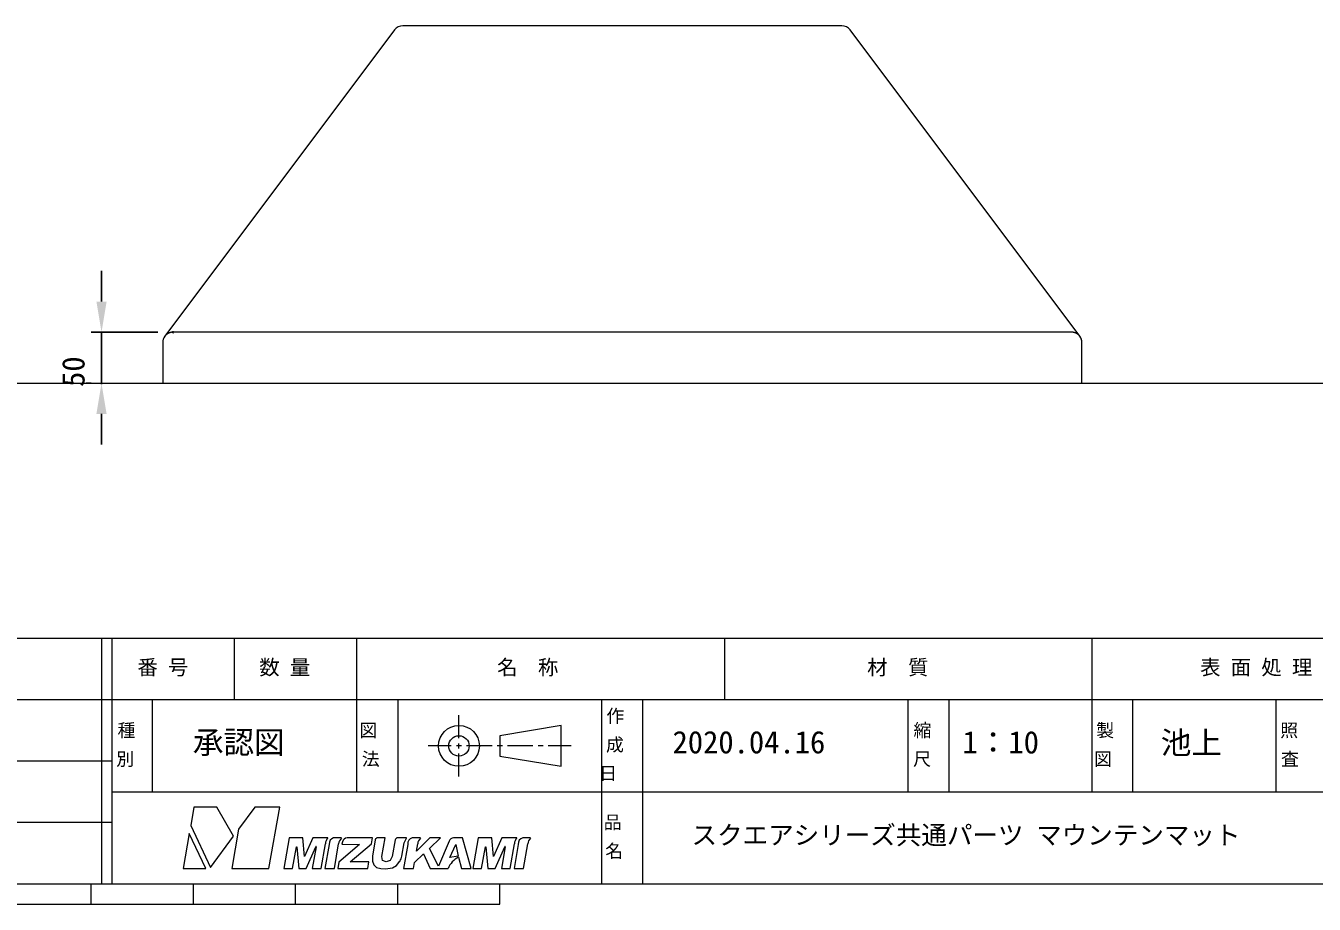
# Model space of a CAD drawing. Units: millimetres, scale not verified. Extents: x -203 to 203, y -143 to 143.
# Drawn here: x 3.6 to 129.7, y -140 to -54 of the extents above; entities that cross this region are included whole.
import ezdxf
from ezdxf.enums import TextEntityAlignment as Align

# ---------------------------------------------------------------- set-up
doc = ezdxf.new("R2010")
doc.units = ezdxf.units.MM
doc.header["$LTSCALE"] = 0.5
doc.header["$PDMODE"] = 32
doc.header["$PDSIZE"] = 0.1
for name, color, linetype, lineweight in [('0-1_DIMENSION_LINES$02_DIMENSI', 7, 'Continuous', 25), ('0-3_DIMENSION_LINES$04_SUB_LIN', 4, 'Continuous', 18), ('0-4_DIMENSION_LINES$03_LINES', 7, 'Continuous', 18), ('0-5_図面_FORMAT$03_TEXT', 7, 'Continuous', 18), ('0-6_図面_FORMAT$02_LOGO$01_MZ_LO', 7, 'Continuous', 18), ('0-8_図面_FORMAT$01_WAKU$OUT_LINE', 6, 'Continuous', 18), ('0-9_図面_FORMAT$01_WAKU$SUB_LINE', 7, 'Continuous', 18)]:
    doc.layers.add(name, color=color, linetype=linetype, lineweight=lineweight)
doc.layers.add('0-2_DEFPOINTS', color=7, linetype='Continuous')
doc.styles.add('ＭＳ ゴシック', font='')
doc.styles.get('ＭＳ ゴシック').set_extended_font_data('MS Gothic')

# ---------------------------------------------------------------- blocks, each defined once
blk = doc.blocks.new('D8')
at = {"layer": '0-1_DIMENSION_LINES$02_DIMENSI'}
for p, q in [((442, 135), (442, 140.999)), ((453, 129), (440, 129)), ((442, 129), (442, 119)), ((439, 119), (440, 119)), ((442, 113), (442, 107.001))]:
    blk.add_line(p, q, dxfattribs=at)
for points in [[(441, 135), (443, 135), (442, 129)], [(443, 113), (441, 113), (442, 119)]]:
    blk.add_solid(points, dxfattribs=at)
at = {"layer": '0-2_DEFPOINTS'}
for p in [(456, 129), (442, 119)]:
    blk.add_point(p, dxfattribs=at)
at = {"layer": '0-1_DIMENSION_LINES$02_DIMENSI', "style": 'ＭＳ ゴシック'}
blk.add_text('50', height=4.399, rotation=90, dxfattribs=at).set_placement((440, 118.286), align=Align.BOTTOM_LEFT)
blk = doc.blocks.new('_X24')
at = {"layer": '0-5_図面_FORMAT$03_TEXT', "style": 'ＭＳ ゴシック'}
for s, p in [('照', (672.836, 49.002)), ('査', (672.987, 43.38))]:
    blk.add_text(s, height=2.566, dxfattribs=at).set_placement(p, align=Align.BOTTOM_LEFT)
blk = doc.blocks.new('_X23')
at = {"layer": '0-5_図面_FORMAT$03_TEXT', "style": 'ＭＳ ゴシック'}
for s, p in [('製', (636.801, 49.002)), ('図', (636.385, 43.38))]:
    blk.add_text(s, height=2.566, dxfattribs=at).set_placement(p, align=Align.BOTTOM_LEFT)
blk = doc.blocks.new('_X22')
at = {"layer": '0-5_図面_FORMAT$03_TEXT', "style": 'ＭＳ ゴシック'}
for s, p in [('縮', (601.025, 49.002)), ('尺', (600.952, 43.38))]:
    blk.add_text(s, height=2.566, dxfattribs=at).set_placement(p, align=Align.BOTTOM_LEFT)
blk = doc.blocks.new('_X21')
at = {"layer": '0-5_図面_FORMAT$03_TEXT', "style": 'ＭＳ ゴシック'}
for s, p in [('品', (540.35, 31.002)), ('名', (540.651, 25.38))]:
    blk.add_text(s, height=2.566, dxfattribs=at).set_placement(p, align=Align.BOTTOM_LEFT)
blk = doc.blocks.new('_X20')
at = {"layer": '0-5_図面_FORMAT$03_TEXT', "style": 'ＭＳ ゴシック'}
for s, p in [('種', (445.127, 49.002)), ('別', (444.903, 43.38))]:
    blk.add_text(s, height=2.566, dxfattribs=at).set_placement(p, align=Align.BOTTOM_LEFT)
blk = doc.blocks.new('_X19')
at = {"layer": '0-5_図面_FORMAT$03_TEXT', "style": 'ＭＳ ゴシック'}
for s, p in [('図', (492.487, 49.002)), ('法', (492.977, 43.38))]:
    blk.add_text(s, height=2.566, dxfattribs=at).set_placement(p, align=Align.BOTTOM_LEFT)
blk = doc.blocks.new('_X18')
at = {"layer": '0-5_図面_FORMAT$03_TEXT', "style": 'ＭＳ ゴシック'}
for s, p in [('作', (540.875, 51.813)), ('成', (540.801, 46.191)), ('日', (539.482, 40.568))]:
    blk.add_text(s, height=2.566, dxfattribs=at).set_placement(p, align=Align.BOTTOM_LEFT)

msp = doc.modelspace()

# ---------------------------------------------------------------- linework, layer by layer
at = {"layer": '0-3_DIMENSION_LINES$04_SUB_LIN'}
for points in [[(106.2368, -84.0284), (106.2035, -84.0209), (106.1699, -84.0145), (106.1362, -84.0093), (106.1023, -84.0052), (106.0682, -84.0023), (106.0341, -84.0006), (106, -84), (18, -84), (17.9657, -84.0006), (17.9314, -84.0024), (17.8971, -84.0053), (17.8631, -84.0094), (17.8291, -84.0147), (17.7954, -84.0212), (17.7619, -84.0288), (17.7287, -84.0375), (17.6958, -84.0474), (17.6633, -84.0584), (17.6311, -84.0705), (17.5994, -84.0837), (17.5682, -84.098), (17.5375, -84.1134), (17.5073, -84.1298), (17.4777, -84.1472), (17.4488, -84.1657), (17.4204, -84.1851), (17.3928, -84.2055), (17.3659, -84.2268), (17.3397, -84.249), (17.3143, -84.2721), (17.2897, -84.2961), (17.266, -84.3209), (17.2431, -84.3465), (17.2211, -84.3729), (17.2, -84.4)], [(107, -85), (106.9994, -84.9659), (106.9977, -84.9318), (106.9948, -84.8977), (106.9907, -84.8638), (106.9855, -84.8301), (106.9791, -84.7965), (106.9716, -84.7632), (106.9629, -84.7302), (106.9531, -84.6975), (106.9423, -84.6651), (106.9303, -84.6331), (106.9172, -84.6016), (106.9031, -84.5705), (106.8879, -84.5399), (106.8717, -84.5099), (106.8544, -84.4804), (106.8362, -84.4515), (106.817, -84.4233), (106.7968, -84.3958), (106.7757, -84.3689), (106.7537, -84.3428), (106.7308, -84.3174), (106.7071, -84.2929), (106.6826, -84.2692), (106.6572, -84.2463), (106.6311, -84.2243), (106.6042, -84.2032), (106.5767, -84.183), (106.5485, -84.1638), (106.5196, -84.1456), (106.4901, -84.1283), (106.4601, -84.1121), (106.4295, -84.0969), (106.3984, -84.0828), (106.3669, -84.0697), (106.3349, -84.0577), (106.3025, -84.0469), (106.2698, -84.0371), (106.2368, -84.0284)]]:
    msp.add_lwpolyline(points, dxfattribs=at)
at = {"layer": '0-4_DIMENSION_LINES$03_LINES'}
for p, q in [((83.5, -54), (40.5, -54)), ((39.7, -54.4), (17.2, -84.4)), ((106.8, -84.4), (84.3, -54.4)), ((17, -85), (17, -89)), ((107, -89), (107, -85)), ((-158, -89), (147, -89))]:
    msp.add_line(p, q, dxfattribs=at)
for centre, start, end in [((40.5, -55), 90, 143.13011), ((83.5, -55), 36.86989, 90), ((18, -85), 143.13011, 179.99999), ((106, -85), 0.00001, 36.86989)]:
    msp.add_arc(centre, 1, start, end, dxfattribs=at)
at = {"layer": '0-5_図面_FORMAT$03_TEXT'}
for p, q in [((46, -123.75), (46, -121.5)), ((56, -122.5), (50, -123.5)), ((50, -123.5), (50, -125.5)), ((56, -126.5), (56, -122.5)), ((45.25, -124.5), (43, -124.5)), ((46.25, -124.5), (45.75, -124.5)), ((46, -124.75), (46, -124.25)), ((49.25, -124.5), (46.75, -124.5)), ((50.25, -124.5), (49.75, -124.5)), ((53.25, -124.5), (50.75, -124.5)), ((54.25, -124.5), (53.75, -124.5)), ((57, -124.5), (54.75, -124.5)), ((46, -127.5), (46, -125.25)), ((50, -125.5), (56, -126.5))]:
    msp.add_line(p, q, dxfattribs=at)
for radius in [2, 1]:
    msp.add_circle((46, -124.5), radius, dxfattribs=at)
at = {"layer": '0-6_図面_FORMAT$02_LOGO$01_MZ_LO'}
for p, q in [((37.5368, -133.5001), (35.0653, -133.5001)), ((46.3372, -133.5001), (45.4679, -133.5001)), ((40.2333, -135.7779), (40.2903, -135.6677)), ((40.3739, -135.4237), (40.3965, -135.3012)), ((40.3965, -135.3012), (40.3965, -135.3012))]:
    msp.add_line(p, q, dxfattribs=at)
for points in [[(23.9185, -133.3532), (22.2811, -130.5), (20.052, -130.5), (19.7334, -132.3069), (21.6797, -136.412)], [(28.4519, -130.5), (26.0068, -130.5), (24.423, -132.6639), (23.7466, -136.5), (27.394, -136.5)], [(18.994, -136.5), (21.2213, -136.5), (19.5978, -133.0758)], [(45.1097, -135.4167), (45.6797, -134.1656), (45.9339, -135.2805)]]:
    msp.add_lwpolyline(points, close=True, dxfattribs=at)
for points in [[(33.1643, -133.5221), (33.1564, -133.5001), (31.6973, -133.5001), (30.8813, -135.3254), (30.7128, -133.5001), (29.3797, -133.5001), (28.8508, -136.5), (29.7077, -136.5), (30.085, -134.3718), (30.1212, -134.3718), (30.3134, -136.5), (31.0307, -136.5), (31.9772, -134.3718)], [(34.4907, -133.528), (34.4785, -133.5001), (33.7311, -133.5001)], [(34.5924, -133.8998), (34.52, -134.1359), (36.248, -134.138), (34.2351, -135.8723), (34.125, -136.5), (37.0697, -136.5), (37.1838, -135.8537), (35.3578, -135.8512), (37.4305, -134.0987), (37.5368, -133.5001)], [(37.8062, -133.6918), (37.5241, -135.2886), (37.5207, -135.7942), (37.6572, -136.1388), (37.9298, -136.3967), (38.3411, -136.5181), (38.8134, -136.5486), (39.4797, -136.4487), (39.8948, -136.201), (40.2275, -135.7892)], [(39.7553, -133.6956), (39.4664, -135.331), (39.2624, -135.7153), (38.8631, -135.8509), (38.5099, -135.7132), (38.4414, -135.331), (38.7636, -133.5001), (38.0482, -133.5001)], [(40.8635, -133.5423), (40.8489, -133.5001), (40.7137, -133.5065), (40.0021, -133.5001)], [(40.3988, -135.2886), (40.6262, -134.0012), (40.8635, -133.5423)], [(42.2217, -133.528), (42.2092, -133.5001), (41.4125, -133.5001)], [(45.0487, -133.8322), (43.9945, -136.289), (43.107, -134.5303), (44.1923, -133.5001), (43.1434, -133.5001), (41.8365, -134.8052), (41.959, -134.0946)], [(45.9654, -135.4039), (46.2447, -136.5), (47.188, -136.5), (46.3372, -133.5001)], [(51.6741, -133.5221), (51.6663, -133.5001), (50.2071, -133.5001), (49.3912, -135.3254), (49.2227, -133.5001), (47.8896, -133.5001), (47.3606, -136.5), (48.2176, -136.5), (48.5948, -134.3718), (48.631, -134.3718), (48.8233, -136.5), (49.5406, -136.5), (50.4871, -134.3718)], [(53.0005, -133.528), (52.9883, -133.5001), (52.241, -133.5001)], [(32.0194, -134.3718), (31.6421, -136.5), (32.493, -136.5), (32.9191, -134.0808)], [(33.2994, -134.1367), (32.8831, -136.5), (33.7988, -136.5), (34.2223, -134.0946)], [(40.9871, -134.1367), (40.5715, -136.5), (41.5368, -136.5), (41.5384, -136.5), (41.5439, -136.5), (41.6443, -135.9188), (42.5284, -135.0795), (43.1843, -136.5), (44.9459, -136.5)], [(50.5292, -134.3718), (50.152, -136.5), (51.0029, -136.5), (51.429, -134.0808)], [(51.8093, -134.1367), (51.3929, -136.5), (52.3087, -136.5), (52.7322, -134.0946)]]:
    msp.add_lwpolyline(points, dxfattribs=at)
for centre, radius, start, end in [((33.7742, -134.1229), 0.8561, 135.436, 177.18162), ((33.898, -134.0779), 0.6015, 106.10853, 185.61083), ((35.2047, -134.2131), 0.9895, 136.18472, 173.12017), ((35.0741, -133.9901), 0.4901, 91.03463, 169.38909), ((38.0431, -133.7422), 0.2422, 88.80192, 167.99496), ((39.9968, -133.7469), 0.2469, 88.77298, 167.99431), ((41.5809, -134.073), 0.5972, 106.38228, 186.12371), ((42.933, -134.202), 0.9799, 136.54508, 173.70767), ((45.4594, -133.9198), 0.4199, 88.83548, 167.9571), ((52.2841, -134.1229), 0.8561, 135.436, 177.18162), ((52.4079, -134.0779), 0.6015, 106.10853, 185.61083), ((53.7145, -134.2131), 0.9895, 136.18472, 173.12017), ((31.9983, -134.363), 0.0228, 337.38667, 202.61333), ((50.5082, -134.363), 0.0228, 337.38667, 202.61333), ((38.9196, -135.0984), 1.4791, 332.15939, 332.65034), ((39.5102, -135.2642), 0.8783, 332.65034, 349.54143), ((38.5515, -134.9606), 1.8762, 349.54143, 349.93236), ((46.8386, -137.2383), 2.0316, 115.4544, 158.69079)]:
    msp.add_arc(centre, radius, start, end, dxfattribs=at)
at = {"layer": '0-8_図面_FORMAT$01_WAKU$OUT_LINE'}
for p, q in [((198, -114), (-198, -114)), ((11, -114), (11, -138)), ((12, -114), (12, -138)), ((198, -120), (-78, -120)), ((-198, -138), (198, -138)), ((10, -140), (10, -138)), ((20, -140), (20, -138)), ((30, -140), (30, -138)), ((40, -140), (40, -138)), ((50, -140), (50, -138)), ((-50, -140), (50, -140))]:
    msp.add_line(p, q, dxfattribs=at)
at = {"layer": '0-9_図面_FORMAT$01_WAKU$SUB_LINE'}
for p, q in [((24, -114), (24, -120)), ((36, -129), (36, -114)), ((72, -114), (72, -120)), ((108, -129), (108, -114)), ((16, -129), (16, -120)), ((40, -120), (40, -129)), ((60, -138), (60, -120)), ((64, -138), (64, -120)), ((90, -129), (90, -120)), ((94, -129), (94, -120)), ((112, -129), (112, -120)), ((126, -120), (126, -129)), ((12, -126), (-78, -126)), ((12, -129), (144, -129)), ((12, -132), (-78, -132))]:
    msp.add_line(p, q, dxfattribs=at)

# ---------------------------------------------------------------- block references
at = {"layer": '0-1_DIMENSION_LINES$02_DIMENSI', "xscale": 0.5, "yscale": 0.5}
msp.add_blockref('D8', (-210, -148.5), dxfattribs=at)
at = {"layer": '0-5_図面_FORMAT$03_TEXT', "xscale": 0.5, "yscale": 0.5}
for name in ['_X18', '_X20', '_X19', '_X22', '_X23', '_X24', '_X21']:
    msp.add_blockref(name, (-210, -148.5), dxfattribs=at)

# ---------------------------------------------------------------- texts
at = {"layer": '0-5_図面_FORMAT$03_TEXT', "style": 'ＭＳ ゴシック'}
for s, height, p in [('番 号', 1.466, (14.5112, -117.9799)), ('数 量', 1.466, (26.4452, -117.9799)), ('名\u3000称', 1.466, (49.7337, -117.9799)), ('材\u3000質', 1.466, (85.975, -117.9799)), ('表 面 処 理', 1.466, (118.573, -117.9799)), ('承認図', 2.199, (19.9406, -125.9023)), ('2020.04.16', 2.199, (66.9137, -125.8936)), ('1：10', 2.199, (95.3078, -125.9023)), ('池上', 2.199, (114.7187, -125.9459)), ('スクエアシリーズ共通パーツ マウンテンマット', 1.833, (68.7771, -134.6948))]:
    msp.add_text(s, height=height, dxfattribs=at).set_placement(p, align=Align.BOTTOM_LEFT)

doc.saveas('drawing.dxf')
